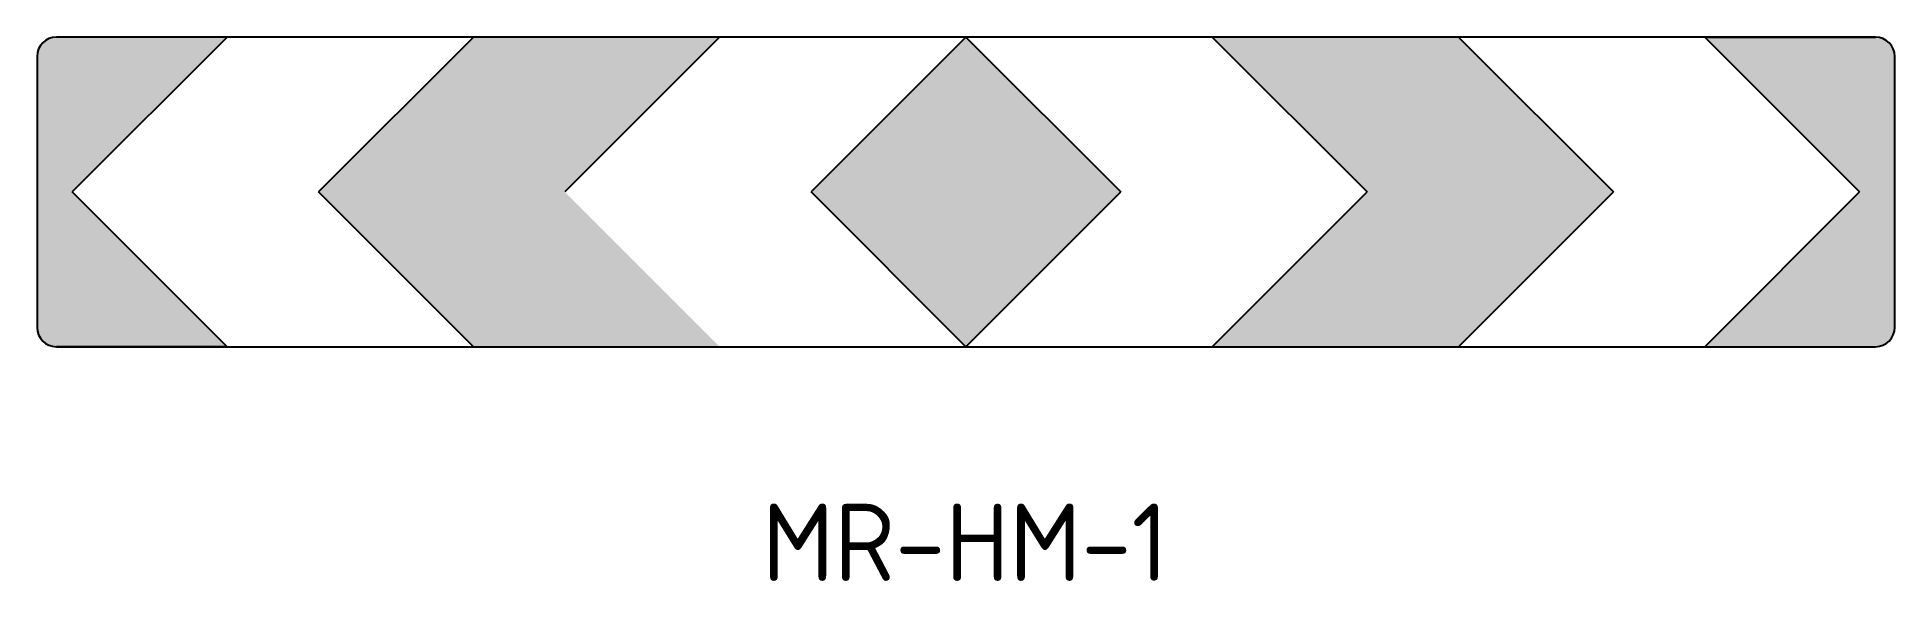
# Model space of a CAD drawing. Extents: x 48 to 168, y 227 to 262.
import ezdxf

# ---------------------------------------------------------------- set-up
doc = ezdxf.new("R2010")
doc.units = 0
doc.header["$LTSCALE"] = 12
doc.header["$MEASUREMENT"] = 0
doc.layers.add('L25', color=1, linetype='CONTINUOUS')
doc.layers.add('T50', color=7, linetype='CONTINUOUS')
doc.styles.add('ISO', font='ISO3098B')

msp = doc.modelspace()

# ---------------------------------------------------------------- hatches: boundary and pattern name
at = {"layer": 'L25'}
h = msp.add_hatch(color=256, dxfattribs=at)
edge = h.paths.add_edge_path()
edge.add_line((59.82, 242.47), (48.8, 242.47))
edge.add_arc((48.8, 243.72), 1.25, 180, 270, ccw=False)
edge.add_line((47.55, 243.72), (47.55, 261.22))
edge.add_arc((48.8, 261.22), 1.25, 90, 180, ccw=False)
edge.add_line((48.8, 262.47), (59.82, 262.47))
edge.add_line((59.82, 262.47), (49.82, 252.47))
edge.add_line((49.82, 252.47), (59.82, 242.47))
msp.add_hatch(color=256, dxfattribs=at).paths.add_polyline_path([(107.55, 262.47), (97.55, 252.47), (107.55, 242.47), (117.55, 252.47)])
h = msp.add_hatch(color=256, dxfattribs=at)
edge = h.paths.add_edge_path()
edge.add_line((155.28, 262.47), (165.28, 252.47))
edge.add_line((165.28, 252.47), (155.28, 242.47))
edge.add_line((155.28, 242.47), (166.3, 242.47))
edge.add_arc((166.3, 243.72), 1.25, 270, 360)
edge.add_line((167.55, 243.72), (167.55, 261.22))
edge.add_arc((166.3, 261.22), 1.25, 0, 90)
edge.add_line((166.3, 262.47), (155.28, 262.47))

# ---------------------------------------------------------------- linework, layer by layer
for p, q in [((166.3, 262.47), (48.8, 262.47)), ((59.82, 262.47), (48.8, 262.47)), ((59.82, 262.47), (49.82, 252.47)), ((75.73, 262.47), (65.73, 252.47)), ((91.64, 262.47), (81.64, 252.47)), ((107.55, 262.47), (97.55, 252.47)), ((107.55, 262.47), (117.55, 252.47)), ((123.46, 262.47), (133.46, 252.47)), ((139.37, 262.47), (149.37, 252.47)), ((155.28, 262.47), (165.28, 252.47)), ((155.28, 262.47), (166.3, 262.47)), ((47.55, 261.22), (47.55, 243.72)), ((167.55, 243.72), (167.55, 261.22)), ((59.82, 242.47), (49.82, 252.47)), ((75.73, 242.47), (65.73, 252.47)), ((75.73, 242.47), (65.73, 252.47)), ((107.55, 242.47), (97.55, 252.47)), ((107.55, 242.47), (117.55, 252.47)), ((123.46, 242.47), (133.46, 252.47)), ((139.37, 242.47), (149.37, 252.47)), ((155.28, 242.47), (165.28, 252.47)), ((48.8, 242.47), (166.3, 242.47)), ((59.82, 242.47), (48.8, 242.47)), ((155.28, 242.47), (166.3, 242.47))]:
    msp.add_line(p, q, dxfattribs=at)
for centre, start, end in [((48.8, 261.22), 90, 180), ((166.3, 261.22), 0, 90), ((48.8, 243.72), 180, 270), ((166.3, 243.72), 270, 0)]:
    msp.add_arc(centre, 1.25, start, end, dxfattribs=at)
for points in [[(75.73, 262.47), (65.73, 252.47), (91.64, 262.47), (81.64, 252.47)], [(139.37, 262.47), (149.37, 252.47), (123.46, 262.47), (133.46, 252.47)], [(65.73, 252.47), (75.73, 242.47), (81.64, 252.47), (91.64, 242.47)], [(149.37, 252.47), (139.37, 242.47), (133.46, 252.47), (123.46, 242.47)]]:
    msp.add_solid(points, dxfattribs=at)

# ---------------------------------------------------------------- texts
at = {"layer": 'T50', "style": 'ISO'}
msp.add_text('MR-HM-1', height=5, dxfattribs=at).set_placement((94.38, 227.34))

doc.saveas('drawing.dxf')
